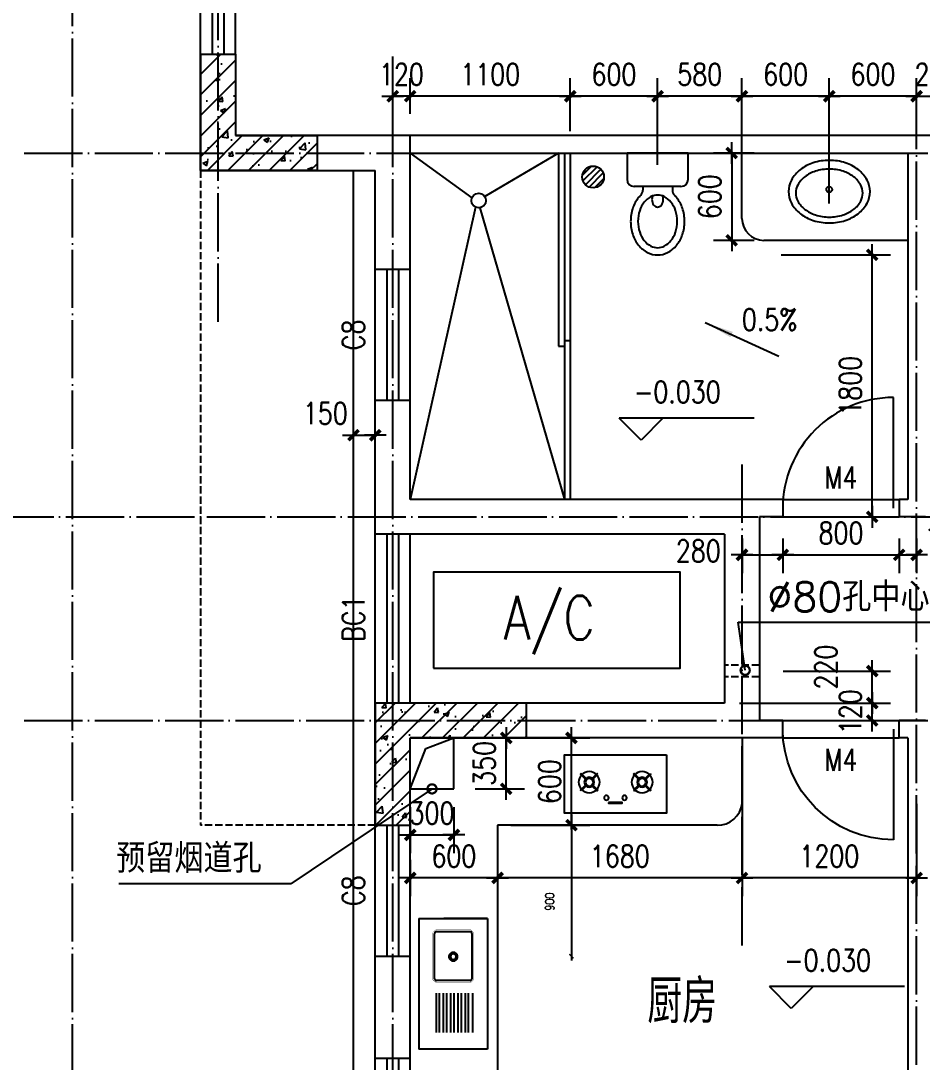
# Model space of a CAD drawing. Extents: x 12400 to 217743, y 90685 to 209848.
# Drawn here: x 52125 to 58318, y 112484 to 119642 of the extents above; entities that cross this region are included whole.
import ezdxf
from ezdxf.enums import TextEntityAlignment as Align

# ---------------------------------------------------------------- set-up
doc = ezdxf.new("R2010")
doc.units = 0
doc.header["$LTSCALE"] = 200
for name, pattern in [('DASH', [0.35, 0.25, -0.1]), ('DOTE', [2.42, 2, -0.2, 0.02, -0.2]), ('HIDDEN', [7.5, 5, -2.5])]:
    doc.linetypes.add(name, pattern=pattern)
doc.layers.get('0').update_dxf_attribs({"linetype": 'CONTINUOUS'})
doc.layers.get('DEFPOINTS').update_dxf_attribs({"linetype": 'CONTINUOUS'})
for name, color, linetype in [('8', 8, 'CONTINUOUS'), ('COLUMN', 4, 'CONTINUOUS'), ('DOTE', 1, 'DOTE'), ('GROUND', 2, 'CONTINUOUS'), ('HATCH', 8, 'CONTINUOUS'), ('LM', 143, 'CONTINUOUS'), ('LVTRY', 6, 'CONTINUOUS'), ('PUB_DIM', 3, 'CONTINUOUS'), ('PUB_TEXT', 7, 'CONTINUOUS'), ('TOTHER', 7, 'CONTINUOUS'), ('WALL', 4, 'CONTINUOUS'), ('WINDOW', 2, 'CONTINUOUS'), ('家具', 8, 'CONTINUOUS')]:
    doc.layers.add(name, color=color, linetype=linetype)
doc.styles.add('_SIMPLEX', font='SIMPLEX.shx', dxfattribs={"width": 0.8, "bigfont": 'hztxt.shx'})
doc.styles.add('_萙PMK', font='txt', dxfattribs={"width": 0.8, "bigfont": 'HZTXT.SHX'})
doc.styles.add('DIM_FONT', font='SIMPLEX', dxfattribs={"width": 0.8})
doc.styles.add('HZ', font='txt', dxfattribs={"bigfont": 'hztxt'})
doc.styles.add('SIMPLEX', font='SIMPLEX.SHX')
doc.dimstyles.new('DIMN50', dxfattribs={"dimscale": 0.5, "dimtxt": 300, "dimasz": 1, "dimexe": 250, "dimexo": 300, "dimgap": 150, "dimtad": 1, "dimdec": 0, "dimzin": 0, "dimdsep": 46, "dimtxsty": 'DIM_FONT', "dimblk": '_DIMX', "dimblk1": 'DOTSMALL', "dimblk2": 'DOTSMALL', "dimcen": 2.5, "dimclrt": 7, "dimadec": 0, "dimazin": 0, "dimtfac": 1, "dimtdec": 0, "dimtix": 1, "dimtmove": 2, "dimatfit": 3, "dimldrblk": '_DIMX', "dimfxl": 0, "dimtolj": 1, "dimtzin": 0, "dimarcsym": 0})
doc.dimstyles.new('MAO', dxfattribs={"dimscale": 0.5, "dimtxt": 400, "dimasz": 250, "dimexe": 250, "dimexo": 0, "dimgap": 150, "dimtad": 1, "dimdec": 0, "dimzin": 0, "dimdsep": 46, "dimtxsty": 'DIM_FONT', "dimblk": '_DIMX', "dimblk1": 'DOTSMALL', "dimblk2": 'DOTSMALL', "dimsah": 1, "dimcen": 2.5, "dimclrt": 7, "dimadec": 0, "dimazin": 0, "dimtfac": 1, "dimtdec": 0, "dimtix": 1, "dimtmove": 2, "dimatfit": 3, "dimldrblk": 'DOTSMALL', "dimfxl": 0, "dimtolj": 1, "dimtzin": 0, "dimarcsym": 0})
doc.dimstyles.new('NORMAL', dxfattribs={"dimscale": 0.2, "dimtxt": 300, "dimasz": 1, "dimexe": 250, "dimexo": 300, "dimgap": 150, "dimtad": 1, "dimdec": 0, "dimzin": 0, "dimdsep": 46, "dimtxsty": 'DIM_FONT', "dimblk": '_DIMX', "dimblk1": '_DIMX', "dimblk2": '_DIMX', "dimcen": 2.5, "dimse1": 1, "dimse2": 1, "dimclrt": 7, "dimadec": 0, "dimazin": 0, "dimtfac": 1, "dimtdec": 0, "dimtix": 1, "dimtmove": 2, "dimatfit": 3, "dimldrblk": '_DIMX', "dimfxl": 0, "dimtolj": 1, "dimtzin": 0, "dimarcsym": 0})
pattern_1 = [(45, (54055.56, 50955.12), (-70.71068, 70.71068), []), (50, (54055.56, 50955.12), (358.6301, -31.3761), [37.5, -412.5]), (355, (54055.56, 50955.12), (-69.3757, 376.096), [30, -330]), (100.4514, (54085.44, 50952.5), (289.2547, 344.7198), [31.87, -350.571]), (46.1842, (54055.56, 51055.1), (533.6205, -82.7595), [56.25, -618.75]), (96.6356, (54100.03, 51048.2), (467.3314, 487.059), [47.805, -525.8565]), (351.1842, (54055.56, 51055.1), (467.331, 487.0593), [45, -495]), (21, (54105.56, 51030.12), (298.4535, -201.3094), [37.5, -412.5]), (326, (54105.56, 51030.12), (121.6577, 362.575), [30, -330]), (71.4514, (54130.43, 51013.34), (420.1113, 161.2652), [31.87, -350.571]), (37.5, (54055.56, 50955.12), (6.07993, 166.44693), [0, -326, 0, -335, 0, -331.25]), (7.5, (54055.56, 50955.12), (131.53477, 197.20586), [0, -191, 0, -318.5, 0, -126.25]), (327.5, (53944.06, 50955.12), (266.91122, -11.27744), [0, -125, 0, -390, 0, -517.5]), (317.5, (53894.06, 50955.12), (291.5931, 50.0525), [0, -162.5, 0, -259, 0, -367.5])]

# ---------------------------------------------------------------- blocks, each defined once
blk = doc.blocks.new('M_E16')
for p, q in [((-358.7, -350.6), (-358.7, -119.3)), ((-346.9, -107.1), (-34.1, -107.1)), ((-22.3, -119.3), (-22.3, -350.6)), ((63.3, -103.3), (335.6, -103.3)), ((63.3, -131.7), (335.6, -131.7)), ((63.3, -153.3), (335.6, -153.3)), ((63.3, -181.7), (335.6, -181.7)), ((63.3, -203.3), (335.6, -203.3)), ((63.3, -231.7), (335.6, -231.7)), ((63.3, -253.3), (335.6, -253.3)), ((63.3, -281.7), (335.6, -281.7)), ((63.3, -303.3), (335.6, -303.3)), ((63.3, -331.7), (335.6, -331.7)), ((63.3, -353.3), (335.6, -353.3)), ((-34.1, -362.8), (-346.9, -362.8))]:
    blk.add_line(p, q)
for points, const_width in [([(-370.5, -356.7), (-370.5, -113.2)], 2), ([(-352.8, -95), (-370.5, -113.2)], 1.91), ([(-352.8, -95), (-28.2, -95)], 1.8), ([(-10.5, -113.2), (-28.2, -95)], 1.91), ([(-10.5, -113.2), (-10.5, -356.7)], 2), ([(-370.5, -356.7), (-352.8, -375)], 1.91), ([(-28.2, -375), (-10.5, -356.7)], 1.91), ([(-28.2, -375), (-352.8, -375)], 1.8)]:
    blk.add_lwpolyline(points, dxfattribs=dict(const_width=const_width))
for points in [[(-346.9, -107.1), (-350.9, -107.9), (-354.4, -110), (-357.1, -113.2), (-358.5, -117.2), (-358.7, -119.3)], [(-22.3, -119.3), (-23, -115.1), (-25, -111.5), (-28.2, -108.8), (-32, -107.3), (-34.1, -107.1)], [(-216.3, -235), (-214.5, -245.4), (-209.4, -254.5), (-201.5, -261.3), (-191.9, -264.9), (-181.7, -264.9), (-172, -261.3), (-164.2, -254.5), (-159.1, -245.4), (-157.3, -235), (-159.1, -224.6), (-164.2, -215.4), (-172, -208.6), (-181.7, -205), (-191.9, -205), (-201.5, -208.6), (-209.4, -215.4), (-214.5, -224.6), (-216.3, -235)], [(-206, -235), (-204.8, -241.7), (-201.5, -247.7), (-196.4, -252.1), (-190.1, -254.4), (-183.5, -254.4), (-177.2, -252.1), (-172.1, -247.7), (-168.8, -241.7), (-167.6, -235), (-168.8, -228.2), (-172.1, -222.2), (-177.2, -217.8), (-183.5, -215.5), (-190.1, -215.5), (-196.4, -217.8), (-201.5, -222.2), (-204.8, -228.2), (-206, -235)], [(-358.7, -350.6), (-358, -354.8), (-355.9, -358.4), (-352.8, -361.2), (-348.9, -362.6), (-346.9, -362.8)], [(-34.1, -362.8), (-30, -362.1), (-26.5, -359.9), (-23.9, -356.7), (-22.4, -352.7), (-22.3, -350.6)]]:
    blk.add_lwpolyline(points)
at = {"layer": 'TOTHER', "linetype": 'Continuous'}
for p, q in [((-450, 0), (450, 0)), ((-450, -470.6), (-450, 0)), ((450, 0), (450, -470.6)), ((-450, -470.6), (450, -470.6))]:
    blk.add_line(p, q, dxfattribs=at)
at = {"layer": 'TOTHER', "linetype": 'HIDDEN'}
blk.add_line((-450, 0), (-450, -300), dxfattribs=at)
at = {"width": 0.8, "flags": 9}
for tag in ['XSIZE', 'YSIZE']:
    blk.add_attdef(tag, (0, 0), '', height=0.5, dxfattribs=at)
blk = doc.blocks.new('MQZ')
for points in [[(-350, 0), (-350, -400), (350, -400), (350, 0)], [(-238.2, -128.1), (-242.9, -132.9), (-213.9, -161.9), (-209.1, -157.1)], [(-123.9, -132.3), (-128.6, -127.5), (-157.7, -156.5), (-152.9, -161.3)], [(121.1, -132.3), (125.9, -127.5), (154.9, -156.5), (150.2, -161.3)], [(235.4, -128.1), (240.2, -132.9), (211.2, -161.9), (206.4, -157.1)], [(-238.2, -246.6), (-242.9, -241.8), (-213.9, -212.8), (-209.1, -217.5)], [(-123.9, -242.4), (-128.6, -247.2), (-157.7, -218.1), (-152.9, -213.4)], [(121.1, -242.4), (125.9, -247.2), (154.9, -218.1), (150.2, -213.4)], [(235.4, -246.6), (240.2, -241.8), (211.2, -212.8), (206.4, -217.5)], [(47.8, -326.3), (47.8, -332.1), (-45, -332.1), (-45, -326.3)]]:
    blk.add_lwpolyline(points, close=True)
for centre, radius in [((-183.1, -187.3), 72.7), ((180.4, -187.3), 72.7), ((-183.1, -187.3), 33.7), ((-183.1, -187.3), 26.2), ((180.4, -187.3), 33.7), ((180.4, -187.3), 26.2), ((-62.3, -294.4), 15.9), ((62.3, -294.4), 15.9)]:
    blk.add_circle(centre, radius)
blk = doc.blocks.new('_WBLK')
for p, q in [((-0.5, 0.5), (0.5, 0.5)), ((0.5, 0.1667), (-0.5, 0.1667)), ((0.5, -0.1667), (-0.5, -0.1667)), ((-0.5, -0.5), (0.5, -0.5))]:
    blk.add_line(p, q)
at = {"style": 'SIMPLEX', "flags": 9}
blk.add_attdef('A', text='', height=1, dxfattribs=at).set_placement((0, 1.5), align=Align.MIDDLE)
blk = doc.blocks.new('_DBLK')
blk.add_line((-0.45, 0), (-0.45, -0.95))
blk.add_arc((-0.45, 0), 0.95, 270, 0)
at = {"style": 'SIMPLEX', "flags": 9}
blk.add_attdef('A', text='', height=1, dxfattribs=at).set_placement((0, 1.5), align=Align.MIDDLE)
blk = doc.blocks.new('_LV5')
for p, q in [((210.1, 0), (-210.1, 0)), ((-210.1, 0), (-210.1, -180)), ((210.1, -180), (210.1, 0)), ((160.1, -230), (-160.1, -230)), ((-101.4, -230), (-101.4, -254.3)), ((101.4, -230), (101.4, -254.1))]:
    blk.add_line(p, q)
blk.add_lwpolyline([(-135.1, -469.4, 0.080312), (-123, -544.2, 0.089014), (-91.8, -601.5, 0.104918), (-45.6, -639.3, 0.119812), (0.1, -650.4, 0.119812), (45.8, -639.3, 0.104918), (92, -601.5, 0.089014), (123.2, -544.2, 0.080312), (135.3, -469.4, 0.080312), (123.2, -394.6, 0.089014), (92, -337.3, 0.104918), (45.8, -299.5, 0.119812), (0.1, -288.4, 0.119812), (-45.6, -299.5, 0.104918), (-91.8, -337.3, 0.089014), (-123, -394.6, 0.080312)], format="xyb", close=True)
for points in [[(-38.7, -318.5, 0.073567), (-35.6, -339.5, 0.084454), (-27.4, -356, 0.10642), (-14.1, -367.8, 0.129709), (0, -371.5, 0.129709), (14.1, -367.8, 0.10642), (27.4, -356, 0.084454), (35.6, -339.5, 0.073567), (38.7, -318.5, 0.073567), (35.6, -297.5, 0.014016), (34.7, -294.6, 0.10642)], [(-34.7, -294.7, 0.013578), (-35.6, -297.5, 0.073567), (-38.7, -318.5, 0.073567)]]:
    blk.add_lwpolyline(points, format="xyb")
for centre, radius, start, end in [((-160.1, -180), 50, 180, 270), ((160.1, -180), 50, 270, 0), ((-151.4, -254.3), 50, 314.81437, 0), ((151.4, -254.1), 50, 180, 225.25549), ((52.2, -452.8), 234.6, 141.28635, 161.63333), ((20.4, -427.3), 193.8, 134.81437, 141.28635), ((-20.2, -427.3), 193.8, 38.71365, 45.25549), ((-52, -452.8), 234.6, 18.36667, 38.71365), ((102.3, -469.4), 287.4, 161.63333, 180), ((-102.1, -469.4), 287.4, 0, 18.36667), ((102.3, -469.4), 287.4, 180, 198.36667), ((-102.1, -469.4), 287.4, 341.63333, 0), ((52.2, -486), 234.6, 198.36667, 218.71365), ((-52, -486), 234.6, 321.28635, 341.63333), ((20.4, -511.6), 193.8, 218.71365, 242.67141), ((-20.2, -511.6), 193.8, 297.32859, 321.28635), ((0.1, -550.8), 149.6, 242.67141, 270), ((0.1, -550.8), 149.6, 270, 297.32859)]:
    blk.add_arc(centre, radius, start, end)
blk = doc.blocks.new('_LV3')
for points in [[(280, -265, 0.12431), (260, -185.8, 0.105707), (198, -113, 0.086941), (110.2, -67.1, 0.077137), (0, -50, 0.077137), (-110.2, -67.1, 0.086941), (-198, -113, 0.105707), (-260, -185.8, 0.12431), (-280, -265, 0.12431), (-260, -344.2, 0.105707), (-198, -417, 0.086941), (-110.2, -462.9, 0.077137), (0, -480, 0.077137), (110.2, -462.9, 0.086941), (198, -417, 0.105707), (260, -344.2, 0.12431)], [(230, -275, 0.12431), (216, -219.5, 0.105707), (167.5, -162.6, 0.086941), (95, -124.7, 0.077137), (0, -110, 0.077137), (-95, -124.7, 0.086941), (-167.5, -162.6, 0.105707), (-216, -219.5, 0.12431), (-230, -275, 0.12431), (-216, -330.5, 0.105707), (-167.5, -387.4, 0.086941), (-95, -425.3, 0.077137), (0, -440, 0.077137), (95, -425.3, 0.086941), (167.5, -387.4, 0.105707), (216, -330.5, 0.12431)]]:
    blk.add_lwpolyline(points, format="xyb", close=True)
blk.add_circle((0, -250), 20)
blk = doc.blocks.new('_LV13')
at = {"color": 0}
for p, q in [((-0.495, 0.071), (-0.071, 0.495)), ((-0.465, -0.183), (0.183, 0.465)), ((-0.354, -0.354), (0.354, 0.354)), ((-0.183, -0.465), (0.465, 0.183)), ((0.071, -0.495), (0.495, -0.071))]:
    blk.add_line(p, q, dxfattribs=at)
blk.add_circle((0, 0), 0.5)
blk = doc.blocks.new('_DIMX')
blk.add_line((-150, 0), (150, 0))
at = {"const_width": 50}
blk.add_lwpolyline([(-70, -70), (70, 70)], dxfattribs=at)
blk = doc.blocks.new('*D1677')
at = {"layer": 'DEFPOINTS', "color": 0}
for p in [(54560.3, 116793.8), (54410.3, 116688), (54560.3, 116688)]:
    blk.add_point(p, dxfattribs=at)
at = {"layer": 'PUB_DIM', "color": 0, "lineweight": -2}
for p, q in [((54410.3, 116838), (54410.3, 116918.8)), ((54560.3, 116838), (54560.3, 116918.8)), ((54409.8, 116793.8), (54409.3, 116793.8)), ((54410.3, 116793.8), (54560.3, 116793.8)), ((54560.8, 116793.8), (54561.3, 116793.8))]:
    blk.add_line(p, q, dxfattribs=at)
at = {"layer": 'PUB_DIM', "color": 0, "lineweight": -2, "xscale": 0.5, "yscale": 0.5, "zscale": 0.5}
blk.add_blockref('_DIMX', (54410.3, 116793.8), dxfattribs=at)
at = {"layer": 'PUB_DIM', "color": 0, "lineweight": -2, "xscale": 0.5, "yscale": 0.5, "zscale": 0.5, "rotation": 180}
blk.add_blockref('_DIMX', (54560.3, 116793.8), dxfattribs=at)
at = {"layer": 'PUB_DIM', "color": 7, "insert": (54217.2, 116943.8), "char_height": 150, "attachment_point": 5, "style": 'DIM_FONT'}
blk.add_mtext('\\A1;150', dxfattribs=at)
blk = doc.blocks.new('_DOTSMALL')
at = {"color": 0, "linetype": 'ByBlock', "const_width": 0.5}
blk.add_lwpolyline([(-0.0625, 0, 1), (0.0625, 0, 1)], format="xyb", close=True, dxfattribs=at)
blk = doc.blocks.new('*D1712')
at = {"layer": 'DEFPOINTS', "color": 0}
for p in [(57080.3, 116232.8), (57360.3, 116232.8), (57360.3, 115971.3)]:
    blk.add_point(p, dxfattribs=at)
at = {"layer": 'PUB_DIM', "color": 0, "lineweight": -2}
for p, q in [((57080.3, 116082.8), (57080.3, 115846.3)), ((57360.3, 116082.8), (57360.3, 115846.3)), ((57080.8, 115971.3), (57359.8, 115971.3))]:
    blk.add_line(p, q, dxfattribs=at)
at = {"layer": 'PUB_DIM', "color": 0, "lineweight": -2, "xscale": 0.5, "yscale": 0.5, "zscale": 0.5, "rotation": 180}
blk.add_blockref('_DIMX', (57080.3, 115971.3), dxfattribs=at)
at = {"layer": 'PUB_DIM', "color": 0, "lineweight": -2, "xscale": 0.5, "yscale": 0.5, "zscale": 0.5}
blk.add_blockref('_DIMX', (57360.3, 115971.3), dxfattribs=at)
at = {"layer": 'PUB_DIM', "color": 7, "insert": (56779.6, 115998.5), "char_height": 150, "attachment_point": 5, "style": 'DIM_FONT'}
blk.add_mtext('\\A1;280', dxfattribs=at)
blk = doc.blocks.new('*D1713')
at = {"layer": 'DEFPOINTS', "color": 0}
for p in [(57360.3, 116232.8), (58160.3, 116232.8), (58160.3, 115971.3)]:
    blk.add_point(p, dxfattribs=at)
at = {"layer": 'PUB_DIM', "color": 0, "lineweight": -2}
for p, q in [((57360.3, 116082.8), (57360.3, 115846.3)), ((58160.3, 116082.8), (58160.3, 115846.3)), ((57360.8, 115971.3), (58159.8, 115971.3))]:
    blk.add_line(p, q, dxfattribs=at)
at = {"layer": 'PUB_DIM', "color": 0, "lineweight": -2, "xscale": 0.5, "yscale": 0.5, "zscale": 0.5, "rotation": 180}
blk.add_blockref('_DIMX', (57360.3, 115971.3), dxfattribs=at)
at = {"layer": 'PUB_DIM', "color": 0, "lineweight": -2, "xscale": 0.5, "yscale": 0.5, "zscale": 0.5}
blk.add_blockref('_DIMX', (58160.3, 115971.3), dxfattribs=at)
at = {"layer": 'PUB_DIM', "color": 7, "insert": (57760.3, 116121.3), "char_height": 150, "attachment_point": 5, "style": 'DIM_FONT'}
blk.add_mtext('\\A1;800', dxfattribs=at)
blk = doc.blocks.new('*D1714')
at = {"layer": 'DEFPOINTS', "color": 0}
for p in [(58160.3, 116232.8), (58280.3, 116232.8), (58280.3, 115971.3)]:
    blk.add_point(p, dxfattribs=at)
at = {"layer": 'PUB_DIM', "color": 0, "lineweight": -2}
for p, q in [((58160.3, 116082.8), (58160.3, 115846.3)), ((58280.3, 116082.8), (58280.3, 115846.3)), ((58159.8, 115971.3), (58159.3, 115971.3)), ((58160.3, 115971.3), (58280.3, 115971.3)), ((58280.8, 115971.3), (58281.3, 115971.3))]:
    blk.add_line(p, q, dxfattribs=at)
at = {"layer": 'PUB_DIM', "color": 0, "lineweight": -2, "xscale": 0.5, "yscale": 0.5, "zscale": 0.5}
blk.add_blockref('_DIMX', (58160.3, 115971.3), dxfattribs=at)
at = {"layer": 'PUB_DIM', "color": 0, "lineweight": -2, "xscale": 0.5, "yscale": 0.5, "zscale": 0.5, "rotation": 180}
blk.add_blockref('_DIMX', (58280.3, 115971.3), dxfattribs=at)
at = {"layer": 'PUB_DIM', "color": 7, "insert": (58486.3, 116092.3), "char_height": 150, "attachment_point": 5, "style": 'DIM_FONT'}
blk.add_mtext('\\A1;120', dxfattribs=at)
blk = doc.blocks.new('*D1715')
at = {"layer": 'DEFPOINTS', "color": 0}
for p in [(57679.8, 119123.5), (57679.8, 118742.1), (58280.3, 118768)]:
    blk.add_point(p, dxfattribs=at)
at = {"layer": 'PUB_DIM', "color": 0, "lineweight": -2}
for p, q in [((57679.8, 118892.1), (57679.8, 119248.5)), ((58280.3, 118918), (58280.3, 119248.5)), ((58279.8, 119123.5), (57680.3, 119123.5))]:
    blk.add_line(p, q, dxfattribs=at)
at = {"layer": 'PUB_DIM', "color": 0, "lineweight": -2, "xscale": 0.5, "yscale": 0.5, "zscale": 0.5, "rotation": 180}
blk.add_blockref('_DIMX', (57679.8, 119123.5), dxfattribs=at)
at = {"layer": 'PUB_DIM', "color": 0, "lineweight": -2, "xscale": 0.5, "yscale": 0.5, "zscale": 0.5}
blk.add_blockref('_DIMX', (58280.3, 119123.5), dxfattribs=at)
at = {"layer": 'PUB_DIM', "color": 7, "insert": (57980, 119273.5), "char_height": 150, "attachment_point": 5, "style": 'DIM_FONT'}
blk.add_mtext('\\A1;600', dxfattribs=at)
blk = doc.blocks.new('*D1716')
at = {"layer": 'DEFPOINTS', "color": 0}
for p in [(57080, 119123.5), (57080, 118539.6), (57679.8, 118235.8)]:
    blk.add_point(p, dxfattribs=at)
at = {"layer": 'PUB_DIM', "color": 0, "lineweight": -2}
for p, q in [((57080, 118689.6), (57080, 119248.5)), ((57679.8, 118385.8), (57679.8, 119248.5)), ((57679.3, 119123.5), (57080.5, 119123.5))]:
    blk.add_line(p, q, dxfattribs=at)
at = {"layer": 'PUB_DIM', "color": 0, "lineweight": -2, "xscale": 0.5, "yscale": 0.5, "zscale": 0.5, "rotation": 180}
blk.add_blockref('_DIMX', (57080, 119123.5), dxfattribs=at)
at = {"layer": 'PUB_DIM', "color": 0, "lineweight": -2, "xscale": 0.5, "yscale": 0.5, "zscale": 0.5}
blk.add_blockref('_DIMX', (57679.8, 119123.5), dxfattribs=at)
at = {"layer": 'PUB_DIM', "color": 7, "insert": (57379.9, 119273.5), "char_height": 150, "attachment_point": 5, "style": 'DIM_FONT'}
blk.add_mtext('\\A1;600', dxfattribs=at)
blk = doc.blocks.new('*D1717')
at = {"layer": 'DEFPOINTS', "color": 0}
for p in [(56500.3, 119123.5), (57080, 118539.6), (56500.3, 118502.8)]:
    blk.add_point(p, dxfattribs=at)
at = {"layer": 'PUB_DIM', "color": 0, "lineweight": -2}
for p, q in [((56500.3, 118652.8), (56500.3, 119248.5)), ((57080, 118689.6), (57080, 119248.5)), ((57079.5, 119123.5), (56500.8, 119123.5))]:
    blk.add_line(p, q, dxfattribs=at)
at = {"layer": 'PUB_DIM', "color": 0, "lineweight": -2, "xscale": 0.5, "yscale": 0.5, "zscale": 0.5, "rotation": 180}
blk.add_blockref('_DIMX', (56500.3, 119123.5), dxfattribs=at)
at = {"layer": 'PUB_DIM', "color": 0, "lineweight": -2, "xscale": 0.5, "yscale": 0.5, "zscale": 0.5}
blk.add_blockref('_DIMX', (57080, 119123.5), dxfattribs=at)
at = {"layer": 'PUB_DIM', "color": 7, "insert": (56790.1, 119273.5), "char_height": 150, "attachment_point": 5, "style": 'DIM_FONT'}
blk.add_mtext('\\A1;580', dxfattribs=at)
blk = doc.blocks.new('*D1718')
at = {"layer": 'DEFPOINTS', "color": 0}
for p in [(55900.1, 119123.5), (55900.1, 118732.8), (56500.3, 118502.8)]:
    blk.add_point(p, dxfattribs=at)
at = {"layer": 'PUB_DIM', "color": 0, "lineweight": -2}
for p, q in [((55900.1, 118882.8), (55900.1, 119248.5)), ((56500.3, 118652.8), (56500.3, 119248.5)), ((56499.8, 119123.5), (55900.6, 119123.5))]:
    blk.add_line(p, q, dxfattribs=at)
at = {"layer": 'PUB_DIM', "color": 0, "lineweight": -2, "xscale": 0.5, "yscale": 0.5, "zscale": 0.5, "rotation": 180}
blk.add_blockref('_DIMX', (55900.1, 119123.5), dxfattribs=at)
at = {"layer": 'PUB_DIM', "color": 0, "lineweight": -2, "xscale": 0.5, "yscale": 0.5, "zscale": 0.5}
blk.add_blockref('_DIMX', (56500.3, 119123.5), dxfattribs=at)
at = {"layer": 'PUB_DIM', "color": 7, "insert": (56200.2, 119273.5), "char_height": 150, "attachment_point": 5, "style": 'DIM_FONT'}
blk.add_mtext('\\A1;600', dxfattribs=at)
blk = doc.blocks.new('*D1719')
at = {"layer": 'DEFPOINTS', "color": 0}
for p in [(54800.3, 119123.5), (54800.3, 118852.8), (55900.1, 118732.8)]:
    blk.add_point(p, dxfattribs=at)
at = {"layer": 'PUB_DIM', "color": 0, "lineweight": -2}
for p, q in [((54800.3, 119002.8), (54800.3, 119248.5)), ((55900.1, 118882.8), (55900.1, 119248.5)), ((55899.6, 119123.5), (54800.8, 119123.5))]:
    blk.add_line(p, q, dxfattribs=at)
at = {"layer": 'PUB_DIM', "color": 0, "lineweight": -2, "xscale": 0.5, "yscale": 0.5, "zscale": 0.5, "rotation": 180}
blk.add_blockref('_DIMX', (54800.3, 119123.5), dxfattribs=at)
at = {"layer": 'PUB_DIM', "color": 0, "lineweight": -2, "xscale": 0.5, "yscale": 0.5, "zscale": 0.5}
blk.add_blockref('_DIMX', (55900.1, 119123.5), dxfattribs=at)
at = {"layer": 'PUB_DIM', "color": 7, "insert": (55350.2, 119273.5), "char_height": 150, "attachment_point": 5, "style": 'DIM_FONT'}
blk.add_mtext('\\A1;1100', dxfattribs=at)
blk = doc.blocks.new('*D1720')
at = {"layer": 'DEFPOINTS', "color": 0}
for p in [(54680.3, 119123.5), (54680.3, 118852.8), (54800.3, 118852.8)]:
    blk.add_point(p, dxfattribs=at)
at = {"layer": 'PUB_DIM', "color": 0, "lineweight": -2}
for p, q in [((54680.3, 119002.8), (54680.3, 119248.5)), ((54800.3, 119002.8), (54800.3, 119248.5)), ((54679.8, 119123.5), (54679.3, 119123.5)), ((54800.3, 119123.5), (54680.3, 119123.5)), ((54800.8, 119123.5), (54801.3, 119123.5))]:
    blk.add_line(p, q, dxfattribs=at)
at = {"layer": 'PUB_DIM', "color": 0, "lineweight": -2, "xscale": 0.5, "yscale": 0.5, "zscale": 0.5}
blk.add_blockref('_DIMX', (54680.3, 119123.5), dxfattribs=at)
at = {"layer": 'PUB_DIM', "color": 0, "lineweight": -2, "xscale": 0.5, "yscale": 0.5, "zscale": 0.5, "rotation": 180}
blk.add_blockref('_DIMX', (54800.3, 119123.5), dxfattribs=at)
at = {"layer": 'PUB_DIM', "color": 7, "insert": (54740.3, 119273.5), "char_height": 150, "attachment_point": 5, "style": 'DIM_FONT'}
blk.add_mtext('\\A1;120', dxfattribs=at)
blk = doc.blocks.new('*D1721')
at = {"layer": 'DEFPOINTS', "color": 0}
for p in [(57313.8, 118732.8), (57009.4, 118132.8), (57313.8, 118132.8)]:
    blk.add_point(p, dxfattribs=at)
at = {"layer": 'PUB_DIM', "color": 0, "lineweight": -2}
for p, q in [((57163.8, 118732.8), (56884.4, 118732.8)), ((57009.4, 118732.3), (57009.4, 118133.3)), ((57163.8, 118132.8), (56884.4, 118132.8))]:
    blk.add_line(p, q, dxfattribs=at)
at = {"layer": 'PUB_DIM', "color": 0, "lineweight": -2, "xscale": 0.5, "yscale": 0.5, "zscale": 0.5}
for p, rotation in [((57009.4, 118732.8), 90), ((57009.4, 118132.8), 270)]:
    blk.add_blockref('_DIMX', p, dxfattribs=dict(at, rotation=rotation))
at = {"layer": 'PUB_DIM', "color": 7, "insert": (56859.4, 118432.8), "char_height": 150, "attachment_point": 5, "rotation": 90, "style": 'DIM_FONT'}
blk.add_mtext('\\A1;600', dxfattribs=at)
blk = doc.blocks.new('*D1725')
at = {"layer": 'DEFPOINTS', "color": 0}
for p in [(57080.3, 114409.2), (58280.3, 114409.2), (57080.3, 113750.6)]:
    blk.add_point(p, dxfattribs=at)
at = {"layer": 'PUB_DIM', "color": 0, "lineweight": -2}
for p, q in [((57080.3, 114259.2), (57080.3, 113625.6)), ((58280.3, 114259.2), (58280.3, 113625.6)), ((58279.8, 113750.6), (57080.8, 113750.6))]:
    blk.add_line(p, q, dxfattribs=at)
at = {"layer": 'PUB_DIM', "color": 0, "lineweight": -2, "xscale": 0.5, "yscale": 0.5, "zscale": 0.5, "rotation": 180}
blk.add_blockref('_DIMX', (57080.3, 113750.6), dxfattribs=at)
at = {"layer": 'PUB_DIM', "color": 0, "lineweight": -2, "xscale": 0.5, "yscale": 0.5, "zscale": 0.5}
blk.add_blockref('_DIMX', (58280.3, 113750.6), dxfattribs=at)
at = {"layer": 'PUB_DIM', "color": 7, "insert": (57680.3, 113900.6), "char_height": 150, "attachment_point": 5, "style": 'DIM_FONT'}
blk.add_mtext('\\A1;1200', dxfattribs=at)
blk = doc.blocks.new('*D1726')
at = {"layer": 'DEFPOINTS', "color": 0}
for p in [(57080.3, 114409.2), (55400.3, 114025), (55400.3, 113750.6)]:
    blk.add_point(p, dxfattribs=at)
at = {"layer": 'PUB_DIM', "color": 0, "lineweight": -2}
for p, q in [((57080.3, 114259.2), (57080.3, 113625.6)), ((55400.3, 113875), (55400.3, 113625.6)), ((57079.8, 113750.6), (55400.8, 113750.6))]:
    blk.add_line(p, q, dxfattribs=at)
at = {"layer": 'PUB_DIM', "color": 0, "lineweight": -2, "xscale": 0.5, "yscale": 0.5, "zscale": 0.5, "rotation": 180}
blk.add_blockref('_DIMX', (55400.3, 113750.6), dxfattribs=at)
at = {"layer": 'PUB_DIM', "color": 0, "lineweight": -2, "xscale": 0.5, "yscale": 0.5, "zscale": 0.5}
blk.add_blockref('_DIMX', (57080.3, 113750.6), dxfattribs=at)
at = {"layer": 'PUB_DIM', "color": 7, "insert": (56240.3, 113900.6), "char_height": 150, "attachment_point": 5, "style": 'DIM_FONT'}
blk.add_mtext('\\A1;1680', dxfattribs=at)
blk = doc.blocks.new('*D1727')
at = {"layer": 'DEFPOINTS', "color": 0}
for p in [(54800.3, 114025), (55400.3, 114025), (54800.3, 113750.6)]:
    blk.add_point(p, dxfattribs=at)
at = {"layer": 'PUB_DIM', "color": 0, "lineweight": -2}
for p, q in [((54800.3, 113875), (54800.3, 113625.6)), ((55400.3, 113875), (55400.3, 113625.6)), ((55399.8, 113750.6), (54800.8, 113750.6))]:
    blk.add_line(p, q, dxfattribs=at)
at = {"layer": 'PUB_DIM', "color": 0, "lineweight": -2, "xscale": 0.5, "yscale": 0.5, "zscale": 0.5, "rotation": 180}
blk.add_blockref('_DIMX', (54800.3, 113750.6), dxfattribs=at)
at = {"layer": 'PUB_DIM', "color": 0, "lineweight": -2, "xscale": 0.5, "yscale": 0.5, "zscale": 0.5}
blk.add_blockref('_DIMX', (55400.3, 113750.6), dxfattribs=at)
at = {"layer": 'PUB_DIM', "color": 7, "insert": (55100.3, 113900.6), "char_height": 150, "attachment_point": 5, "style": 'DIM_FONT'}
blk.add_mtext('\\A1;600', dxfattribs=at)
blk = doc.blocks.new('*D1729')
at = {"layer": 'DEFPOINTS', "color": 0}
for p in [(55341.1, 114712.8), (55908.7, 114712.8), (55341.1, 114112.8)]:
    blk.add_point(p, dxfattribs=at)
at = {"layer": 'PUB_DIM', "color": 0, "lineweight": -2}
for p, q in [((55491.1, 114712.8), (56033.7, 114712.8)), ((55908.7, 114113.3), (55908.7, 114712.3)), ((55491.1, 114112.8), (56033.7, 114112.8))]:
    blk.add_line(p, q, dxfattribs=at)
at = {"layer": 'PUB_DIM', "color": 0, "lineweight": -2, "xscale": 0.5, "yscale": 0.5, "zscale": 0.5}
for p, rotation in [((55908.7, 114712.8), 90), ((55908.7, 114112.8), 270)]:
    blk.add_blockref('_DIMX', p, dxfattribs=dict(at, rotation=rotation))
at = {"layer": 'PUB_DIM', "color": 7, "insert": (55758.7, 114412.8), "char_height": 150, "attachment_point": 5, "rotation": 90, "style": 'DIM_FONT'}
blk.add_mtext('\\A1;600', dxfattribs=at)
blk = doc.blocks.new('*D1731')
at = {"layer": 'DEFPOINTS', "color": 0}
for p in [(55341.1, 114112.8), (55699.1, 113212.8), (55908.7, 113212.8)]:
    blk.add_point(p, dxfattribs=at)
at = {"layer": 'PUB_DIM', "color": 0, "lineweight": -2}
blk.add_line((55908.7, 114112.6), (55908.7, 113213), dxfattribs=at)
at = {"layer": 'PUB_DIM', "color": 0, "lineweight": -2, "xscale": 0.2, "yscale": 0.2, "zscale": 0.2}
for p, rotation in [((55908.7, 114112.8), 90), ((55908.7, 113212.8), 270)]:
    blk.add_blockref('_DIMX', p, dxfattribs=dict(at, rotation=rotation))
at = {"layer": 'PUB_DIM', "color": 7, "insert": (55758.7, 113587.7), "char_height": 60, "attachment_point": 5, "rotation": 90, "style": 'DIM_FONT'}
blk.add_mtext('\\A1;900', dxfattribs=at)
blk = doc.blocks.new('_ARROW')
blk.add_solid([(0, 0), (-1, 0.1), (-1, -0.1)])
blk = doc.blocks.new('*D1854')
at = {"layer": 'DEFPOINTS', "color": 0}
for p in [(54800.3, 114387.9), (55100.3, 114387.9), (55100.3, 114045.9)]:
    blk.add_point(p, dxfattribs=at)
at = {"layer": 'PUB_DIM', "color": 0, "lineweight": -2}
for p, q in [((54800.3, 114237.9), (54800.3, 113920.9)), ((55100.3, 114237.9), (55100.3, 113920.9)), ((54799.8, 114045.9), (54799.3, 114045.9)), ((54800.3, 114045.9), (55100.3, 114045.9)), ((55100.8, 114045.9), (55101.3, 114045.9))]:
    blk.add_line(p, q, dxfattribs=at)
at = {"layer": 'PUB_DIM', "color": 0, "lineweight": -2, "xscale": 0.5, "yscale": 0.5, "zscale": 0.5}
blk.add_blockref('_DIMX', (54800.3, 114045.9), dxfattribs=at)
at = {"layer": 'PUB_DIM', "color": 0, "lineweight": -2, "xscale": 0.5, "yscale": 0.5, "zscale": 0.5, "rotation": 180}
blk.add_blockref('_DIMX', (55100.3, 114045.9), dxfattribs=at)
at = {"layer": 'PUB_DIM', "color": 7, "insert": (54950.3, 114195.9), "char_height": 150, "attachment_point": 5, "style": 'DIM_FONT'}
blk.add_mtext('\\A1;300', dxfattribs=at)
blk = doc.blocks.new('*D1855')
at = {"layer": 'DEFPOINTS', "color": 0}
for p in [(55096.2, 114712.8), (55460.1, 114712.8), (55096.2, 114362.8)]:
    blk.add_point(p, dxfattribs=at)
at = {"layer": 'PUB_DIM', "color": 0, "lineweight": -2}
for p, q in [((55246.2, 114712.8), (55585.1, 114712.8)), ((55460.1, 114713.3), (55460.1, 114713.8)), ((55460.1, 114362.8), (55460.1, 114712.8)), ((55246.2, 114362.8), (55585.1, 114362.8)), ((55460.1, 114362.3), (55460.1, 114361.8))]:
    blk.add_line(p, q, dxfattribs=at)
at = {"layer": 'PUB_DIM', "color": 0, "lineweight": -2, "xscale": 0.5, "yscale": 0.5, "zscale": 0.5}
for p, rotation in [((55460.1, 114712.8), 270), ((55460.1, 114362.8), 90)]:
    blk.add_blockref('_DIMX', p, dxfattribs=dict(at, rotation=rotation))
at = {"layer": 'PUB_DIM', "color": 7, "insert": (55310.1, 114537.8), "char_height": 150, "attachment_point": 5, "rotation": 90, "style": 'DIM_FONT'}
blk.add_mtext('\\A1;350', dxfattribs=at)
blk = doc.blocks.new('*D1905')
at = {"layer": 'DEFPOINTS', "color": 0}
for p in [(57200.3, 118032.8), (57974.7, 118032.8), (57200.3, 116232.8)]:
    blk.add_point(p, dxfattribs=at)
at = {"layer": 'PUB_DIM', "color": 0, "lineweight": -2}
for p, q in [((57350.3, 118032.8), (58099.7, 118032.8)), ((57974.7, 116233.3), (57974.7, 118032.3)), ((57350.3, 116232.8), (58099.7, 116232.8))]:
    blk.add_line(p, q, dxfattribs=at)
at = {"layer": 'PUB_DIM', "color": 0, "lineweight": -2, "xscale": 0.5, "yscale": 0.5, "zscale": 0.5}
for p, rotation in [((57974.7, 118032.8), 90), ((57974.7, 116232.8), 270)]:
    blk.add_blockref('_DIMX', p, dxfattribs=dict(at, rotation=rotation))
at = {"layer": 'PUB_DIM', "color": 7, "insert": (57824.7, 117132.8), "char_height": 150, "attachment_point": 5, "rotation": 90, "style": 'DIM_FONT'}
blk.add_mtext('\\A1;1800', dxfattribs=at)
blk = doc.blocks.new('*D1906')
at = {"layer": 'DEFPOINTS', "color": 0}
for p in [(56913.7, 114952.8), (57974.7, 114952.8), (57200.3, 114832.8)]:
    blk.add_point(p, dxfattribs=at)
at = {"layer": 'PUB_DIM', "color": 0, "lineweight": -2}
for p, q in [((57063.7, 114952.8), (58099.7, 114952.8)), ((57974.7, 114953.3), (57974.7, 114953.8)), ((57974.7, 114832.8), (57974.7, 114952.8)), ((57350.3, 114832.8), (58099.7, 114832.8)), ((57974.7, 114832.3), (57974.7, 114831.8))]:
    blk.add_line(p, q, dxfattribs=at)
at = {"layer": 'PUB_DIM', "color": 0, "lineweight": -2, "xscale": 0.5, "yscale": 0.5, "zscale": 0.5}
for p, rotation in [((57974.7, 114952.8), 270), ((57974.7, 114832.8), 90)]:
    blk.add_blockref('_DIMX', p, dxfattribs=dict(at, rotation=rotation))
at = {"layer": 'PUB_DIM', "color": 7, "insert": (57824.7, 114892.8), "char_height": 150, "attachment_point": 5, "rotation": 90, "style": 'DIM_FONT'}
blk.add_mtext('\\A1;120', dxfattribs=at)
blk = doc.blocks.new('*D1907')
at = {"layer": 'DEFPOINTS', "color": 0}
for p in [(57213.6, 115172.8), (57974.7, 115172.8), (56913.7, 114952.8)]:
    blk.add_point(p, dxfattribs=at)
at = {"layer": 'PUB_DIM', "color": 0, "lineweight": -2}
for p, q in [((57363.6, 115172.8), (58099.7, 115172.8)), ((57974.7, 114953.3), (57974.7, 115172.3)), ((57063.7, 114952.8), (58099.7, 114952.8))]:
    blk.add_line(p, q, dxfattribs=at)
at = {"layer": 'PUB_DIM', "color": 0, "lineweight": -2, "xscale": 0.5, "yscale": 0.5, "zscale": 0.5}
for p, rotation in [((57974.7, 115172.8), 90), ((57974.7, 114952.8), 270)]:
    blk.add_blockref('_DIMX', p, dxfattribs=dict(at, rotation=rotation))
at = {"layer": 'PUB_DIM', "color": 7, "insert": (57656.6, 115200), "char_height": 150, "attachment_point": 5, "rotation": 90, "style": 'DIM_FONT'}
blk.add_mtext('\\A1;220', dxfattribs=at)
blk = doc.blocks.new('*D2170')
at = {"layer": 'DEFPOINTS', "color": 0}
for p in [(58560.2, 119123.5), (58280.2, 118852.8), (58560.2, 118852.8)]:
    blk.add_point(p, dxfattribs=at)
at = {"layer": 'PUB_DIM', "color": 0, "lineweight": -2}
for p, q in [((58280.2, 119002.8), (58280.2, 119248.5)), ((58560.2, 119002.8), (58560.2, 119248.5)), ((58279.7, 119123.5), (58279.2, 119123.5)), ((58280.2, 119123.5), (58560.2, 119123.5)), ((58560.7, 119123.5), (58561.2, 119123.5))]:
    blk.add_line(p, q, dxfattribs=at)
at = {"layer": 'PUB_DIM', "color": 0, "lineweight": -2, "xscale": 0.5, "yscale": 0.5, "zscale": 0.5}
blk.add_blockref('_DIMX', (58280.2, 119123.5), dxfattribs=at)
at = {"layer": 'PUB_DIM', "color": 0, "lineweight": -2, "xscale": 0.5, "yscale": 0.5, "zscale": 0.5, "rotation": 180}
blk.add_blockref('_DIMX', (58560.2, 119123.5), dxfattribs=at)
at = {"layer": 'PUB_DIM', "color": 7, "insert": (58420.2, 119273.5), "char_height": 150, "attachment_point": 5, "style": 'DIM_FONT'}
blk.add_mtext('\\A1;280', dxfattribs=at)

msp = doc.modelspace()

# ---------------------------------------------------------------- hatches: boundary and pattern name
at = {"layer": 'HATCH'}
h = msp.add_hatch(dxfattribs=at)
h.set_pattern_fill('AN31C', color=256, scale=500, style=0)
h.set_pattern_definition(pattern_1)
h.paths.add_polyline_path([(53600.262, 118852.808), (53600.262, 119412.808), (53360.262, 119412.808), (53360.262, 118612.808), (54160.262, 118612.808), (54160.262, 118852.808)])
h = msp.add_hatch(dxfattribs=at)
h.set_pattern_fill('AN31C', color=256, scale=500, style=0)
h.set_pattern_definition(pattern_1)
h.paths.add_polyline_path([(54560.262, 114112.808), (54800.262, 114112.808), (54800.262, 114712.808), (55600.262, 114712.808), (55600.262, 114952.808), (54560.262, 114952.808)])

# ---------------------------------------------------------------- linework, layer by layer
at = {"linetype": 'DASH'}
for p in [(53360.262, 118612.808), (54560.262, 114112.808)]:
    msp.add_line(p, (53360.262, 114112.808), dxfattribs=at)
for p, q in [((54907.85, 114639.745), (55100.262, 114712.808)), ((55100.262, 114362.808), (55100.262, 114712.808)), ((54800.262, 114362.808), (54907.85, 114639.745)), ((54800.262, 114362.808), (55100.262, 114362.808))]:
    msp.add_line(p, q)
at = {"layer": '8'}
msp.add_lwpolyline([(65450.262, 112012.808), (65450.262, 105862.808), (59750.262, 105862.808), (59750.262, 105640.971), (58592.1, 104482.808), (56368.425, 104482.808), (55210.262, 105640.971), (55210.262, 106462.808), (54110.262, 106462.808), (54110.262, 107062.808), (53488.425, 107062.808), (52330.262, 108220.971), (52330.262, 110044.646), (53488.425, 111202.808), (54410.262, 111202.808), (54410.262, 118612.808)], dxfattribs=at)
at = {"layer": 'COLUMN'}
for p, q in [((53360.262, 119412.808), (53600.262, 119412.808)), ((53360.262, 118612.808), (53360.262, 119412.808)), ((53600.262, 119412.808), (53600.262, 118852.808)), ((53600.262, 118852.808), (54160.262, 118852.808)), ((54160.262, 118852.808), (54160.262, 118612.808)), ((54160.262, 118612.808), (53360.262, 118612.808)), ((55600.065, 114952.808), (54560.262, 114952.808)), ((54560.262, 114952.808), (54560.262, 114112.808)), ((55600.065, 114712.808), (55600.065, 114952.808)), ((54800.262, 114112.808), (54800.262, 114712.808)), ((54800.262, 114712.808), (55600.065, 114712.808)), ((54560.262, 114112.808), (54800.262, 114112.808))]:
    msp.add_line(p, q, dxfattribs=at)
at = {"layer": 'DOTE'}
for p, q in [((52480.262, 103632.808), (52480.262, 126332.808)), ((53480.262, 117573.061), (53480.262, 126332.808)), ((54680.262, 103632.808), (54680.262, 119396.261)), ((58280.262, 110046.69), (58280.262, 119032.033)), ((52148.907, 118732.808), (60277.535, 118732.808)), ((57080.262, 113287.348), (57080.262, 116625.356)), ((51951.146, 116232.808), (67380.262, 116232.808)), ((52148.907, 114832.808), (60644.047, 114832.808))]:
    msp.add_line(p, q, dxfattribs=at)
at = {"layer": 'GROUND'}
for p, q in [((57360.262, 116352.808), (58160.262, 116352.808)), ((57360.262, 114712.808), (58160.262, 114712.808))]:
    msp.add_line(p, q, dxfattribs=at)
at = {"layer": 'LM'}
msp.add_lwpolyline([(54961.216, 115192.265), (56655.25, 115192.265), (56655.25, 115853.49), (54961.216, 115853.49)], close=True, dxfattribs=at)
at = {"layer": 'LVTRY'}
for p, q in [((54800.262, 118732.808), (55224.855, 118425.623)), ((55820.115, 118732.808), (55312.998, 118433.262)), ((55820.115, 118732.808), (55820.115, 117405.365)), ((55860.115, 118732.808), (55860.115, 116352.808)), ((55900.115, 118732.808), (55900.115, 116352.808)), ((57079.96, 118282.808), (57079.96, 118732.808)), ((55248.838, 118361.374), (54800.262, 116352.808)), ((55279.823, 118357.02), (55860.115, 116352.808)), ((58220.262, 118132.808), (57229.96, 118132.808)), ((55820.115, 117405.365), (55860.115, 117405.365)), ((55860.115, 117443.828), (55900.115, 117443.828)), ((57080.262, 114712.808), (57080.262, 114262.808)), ((55400.262, 114112.808), (55400.262, 111652.808)), ((56910.262, 114112.808), (55400.262, 114112.808))]:
    msp.add_line(p, q, dxfattribs=at)
at = {"layer": 'LVTRY', "linetype": 'DASH'}
for p, q in [((57196.733, 115212.808), (56960.262, 115212.808)), ((57196.733, 115132.808), (56960.262, 115132.808))]:
    msp.add_line(p, q, dxfattribs=at)
at = {"layer": 'LVTRY'}
msp.add_circle((55270.939, 118406.225), 50, dxfattribs=at)
for centre, radius, start, end in [((57229.96, 118282.808), 150, 180, 270), ((56913.039, 114280.995), 168.209, 269.054094, 353.7932372)]:
    msp.add_arc(centre, radius, start, end, dxfattribs=at)
at = {"layer": 'PUB_DIM'}
for p, q in [((56386.369, 116760.151), (56236.369, 116910.151)), ((57164.94, 116910.151), (56236.369, 116910.151)), ((56536.369, 116910.151), (56386.369, 116760.151)), ((57418.991, 112854.335), (57268.991, 113004.335)), ((58197.562, 113004.335), (57268.991, 113004.335)), ((57568.991, 113004.335), (57418.991, 112854.335))]:
    msp.add_line(p, q, dxfattribs=at)
msp.add_lwpolyline([(56826.498, 117568.099), (57334.027, 117337.531)], dxfattribs=at)
at = {"layer": 'WALL'}
for p, q in [((53360.262, 119412.808), (53360.262, 118612.808)), ((53360.262, 119412.808), (53600.262, 119412.808)), ((53600.262, 119412.808), (53600.262, 118852.808)), ((58560.262, 118852.808), (53600.262, 118852.808)), ((54800.262, 117932.808), (54800.262, 118852.808)), ((54800.262, 118732.808), (58220.262, 118732.808)), ((58220.262, 118732.808), (58220.262, 116352.808)), ((53360.262, 118612.808), (54560.262, 118612.808)), ((54560.262, 117932.808), (54560.262, 118612.808)), ((54800.262, 117932.808), (54560.262, 117932.808)), ((54560.262, 116112.808), (54560.262, 117032.808)), ((54800.262, 117032.808), (54560.262, 117032.808)), ((54800.262, 116352.808), (54800.262, 117032.808)), ((57360.262, 116352.808), (54800.262, 116352.808)), ((57360.262, 116352.808), (57360.262, 116232.808)), ((58220.262, 116352.808), (58160.262, 116352.808)), ((58160.262, 116352.808), (58160.262, 116232.808)), ((57200.262, 116232.808), (57200.262, 114832.808)), ((57360.262, 116232.808), (57200.262, 116232.808)), ((58340.262, 116232.808), (58160.262, 116232.808)), ((56960.262, 116112.808), (54560.262, 116112.808)), ((56960.262, 116112.808), (56960.262, 114952.808)), ((54560.262, 114112.808), (54560.262, 114952.808)), ((56960.262, 114952.808), (54560.262, 114952.808)), ((57360.262, 114832.808), (57200.262, 114832.808)), ((57360.262, 114712.808), (57360.262, 114832.808)), ((58340.262, 114832.808), (58160.262, 114832.808)), ((58160.262, 114712.808), (58160.262, 114832.808)), ((54800.262, 114112.808), (54800.262, 114712.808)), ((57360.262, 114712.808), (54800.262, 114712.808)), ((58220.262, 114712.808), (58160.262, 114712.808)), ((58220.262, 114712.808), (58220.262, 111052.808)), ((54560.262, 114112.808), (54800.262, 114112.808)), ((54560.262, 113212.808), (54800.262, 113212.808)), ((54560.262, 112512.808), (54560.262, 113212.808)), ((54800.262, 112512.808), (54800.262, 113212.808)), ((54560.262, 112512.808), (54800.262, 112512.808))]:
    msp.add_line(p, q, dxfattribs=at)

# ---------------------------------------------------------------- block references
at = {"layer": 'LVTRY'}
for name, p in [('_LV5', (56500.292, 118732.808)), ('_LV3', (57679.821, 118732.808))]:
    msp.add_blockref(name, p, dxfattribs=at)
at = {"layer": 'LVTRY', "xscale": 150, "yscale": 150, "zscale": 150}
msp.add_blockref('_LV13', (56056.994, 118568.743), dxfattribs=at)
at = {"layer": 'PUB_DIM', "xscale": 200, "yscale": 200, "zscale": 200, "rotation": 155.568012189}
msp.add_blockref('_ARROW', (56826.498, 117568.099), dxfattribs=at)
at = {"layer": 'WINDOW'}
ref = msp.add_blockref('_WBLK', (53480.262, 119862.808), dxfattribs=dict(at, xscale=900, yscale=239.9999999999927, zscale=900, rotation=89.99999999999999))
ref.add_attrib('A', 'C8', dxfattribs={"layer": '0', "height": 150, "rotation": 90, "style": '_SIMPLEX', "width": 0.8, "flags": 8}).set_placement((53210.262, 119862.808), align=Align.MIDDLE)
ref = msp.add_blockref('_WBLK', (54680.262, 117482.808), dxfattribs=dict(at, xscale=900, yscale=239.9999999999999, zscale=900, rotation=89.99999999999999))
ref.add_attrib('A', 'C8', dxfattribs={"layer": '0', "height": 150, "rotation": 90, "style": '_SIMPLEX', "width": 0.8, "flags": 8}).set_placement((54410.262, 117482.808), align=Align.MIDDLE)
ref = msp.add_blockref('_DBLK', (57760.262, 116292.808), dxfattribs=dict(at, xscale=-800, yscale=-800, zscale=800))
ref.add_attrib('A', 'M4', dxfattribs={"layer": '0', "height": 150, "style": '_SIMPLEX', "width": 0.8, "flags": 8}).set_placement((57760.262, 116502.808), align=Align.MIDDLE)
ref = msp.add_blockref('_WBLK', (54680.262, 115532.808), dxfattribs=dict(at, xscale=1160, yscale=239.9999999999999, zscale=1160, rotation=89.99999999999999))
ref.add_attrib('A', 'BC1', dxfattribs={"layer": '0', "height": 150, "rotation": 90, "style": '_SIMPLEX', "width": 0.8, "flags": 8}).set_placement((54410.262, 115532.808), align=Align.MIDDLE)
ref = msp.add_blockref('_DBLK', (57760.262, 114772.808), dxfattribs=dict(at, xscale=800, yscale=-800, zscale=800, rotation=180))
ref.add_attrib('A', 'M4', dxfattribs={"layer": '0', "height": 150, "style": '_SIMPLEX', "width": 0.8, "flags": 8}).set_placement((57760.262, 114562.808), align=Align.MIDDLE)
ref = msp.add_blockref('_WBLK', (54680.262, 113662.808), dxfattribs=dict(at, xscale=900, yscale=240.0000000000291, zscale=900, rotation=89.99999999999999))
ref.add_attrib('A', 'C8', dxfattribs={"layer": '0', "height": 150, "rotation": 90, "style": '_SIMPLEX', "width": 0.8, "flags": 8}).set_placement((54410.262, 113662.808), align=Align.MIDDLE)
ref = msp.add_blockref('_WBLK', (54680.262, 112062.808), dxfattribs=dict(at, xscale=900, yscale=240.0000000000145, zscale=900, rotation=89.99999999999999))
ref.add_attrib('A', 'C8', dxfattribs={"layer": '0', "height": 150, "rotation": 90, "style": '_SIMPLEX', "width": 0.8, "flags": 8}).set_placement((54410.262, 112062.808), align=Align.MIDDLE)
at = {"layer": '家具', "xscale": -1}
msp.add_blockref('MQZ', (56210.786, 114596.135), dxfattribs=at)
at = {"layer": '家具', "rotation": 270}
msp.add_blockref('M_E16', (55331.168, 113022.91), dxfattribs=at)

# ---------------------------------------------------------------- texts
at = {"layer": 'PUB_DIM', "style": 'DIM_FONT', "width": 0.8}
for s, p in [('0.5%', (57459.944, 117513.185)), ('-0.030', (56933.94, 117015.151)), ('-0.030', (57966.562, 113109.335))]:
    msp.add_text(s, height=150, dxfattribs=at).set_placement(p, align=Align.RIGHT)
at = {"layer": 'PUB_TEXT', "style": '_萙PMK', "width": 0.8}
for s, p in [('A/C', (55442.119, 115388.703)), ('厨房', (56429.523, 112752.201))]:
    msp.add_text(s, height=300, dxfattribs=at).set_placement(p)
at = {"layer": 'PUB_TEXT', "color": 7, "char_height": 200, "style": 'HZ'}
for s, insert, attachment_point in [('%%c80孔中心距地350', (57254.757, 115682.913), 4), ('预留烟道孔', (53780.047, 113885.528), 6)]:
    msp.add_mtext(s, dxfattribs=dict(at, insert=insert, attachment_point=attachment_point))

# ---------------------------------------------------------------- dimensions: what is measured, and where the dimension line sits
at = {"layer": 'PUB_DIM'}
for base, p1, p2, picture, middle in [((54680.262, 119123.46), (54800.262, 118852.808), (54680.262, 118852.808), '*D1720', (54740.262, 119273.46)), ((54800.262, 119123.46), (55900.115, 118732.808), (54800.262, 118852.808), '*D1719', (55350.188, 119273.46)), ((55900.115, 119123.46), (56500.292, 118502.808), (55900.115, 118732.808), '*D1718', (56200.203, 119273.46)), ((56500.292, 119123.46), (57079.96, 118539.566), (56500.292, 118502.808), '*D1717', (56790.126, 119273.46)), ((55400.262, 113750.586), (57080.262, 114409.229), (55400.262, 114025.02), '*D1726', (56240.262, 113900.586)), ((57080.262, 113750.586), (58280.262, 114409.229), (57080.262, 114409.229), '*D1725', (57680.262, 113900.586)), ((54800.262, 113750.586), (55400.262, 114025.02), (54800.262, 114025.02), '*D1727', (55100.262, 113900.586))]:
    dim = msp.add_linear_dim(base=base, p1=p1, p2=p2, dimstyle='DIMN50', dxfattribs=at)
    dim.commit()
    dim.dimension.update_dxf_attribs({"geometry": picture, "text_midpoint": middle})
for base, p1, p2, angle, picture, middle in [((57079.96, 119123.46), (57679.821, 118235.815), (57079.96, 118539.566), 180, '*D1716', (57379.891, 119273.46)), ((57679.821, 119123.46), (58280.262, 118768.046), (57679.821, 118742.137), 180, '*D1715', (57980.042, 119273.46)), ((57009.366, 118132.808), (57313.765, 118732.808), (57313.765, 118132.808), 90, '*D1721', (56859.366, 118432.808)), ((57974.661, 114952.808), (57200.262, 114832.786), (56913.734, 114952.808), 90, '*D1906', (57824.661, 114892.797)), ((55460.079, 114712.808), (55096.213, 114362.808), (55096.213, 114712.808), 90, '*D1855', (55310.079, 114537.808)), ((55100.262, 114045.949), (54800.262, 114387.881), (55100.262, 114387.881), 180, '*D1854', (54950.262, 114195.949))]:
    dim = msp.add_linear_dim(base=base, p1=p1, p2=p2, angle=angle, dimstyle='DIMN50', dxfattribs=at)
    dim.commit()
    dim.dimension.update_dxf_attribs({"geometry": picture, "text_midpoint": middle})
for p1, p2, distance, picture, middle in [((58280.239, 118852.808), (58560.239, 118852.808), 270.651, '*D2170', (58420.239, 119273.46)), ((57200.262, 116232.813), (57200.262, 118032.813), -774.399, '*D1905', (57824.661, 117132.813)), ((57360.273, 116232.808), (58160.273, 116232.808), -261.533, '*D1713', (57760.273, 116121.275)), ((55341.11, 114112.807), (55341.11, 114712.807), -567.55, '*D1729', (55758.66, 114412.807))]:
    dim = msp.add_aligned_dim(p1=p1, p2=p2, distance=distance, dimstyle='DIMN50', dxfattribs=at)
    dim.commit()
    dim.dimension.update_dxf_attribs({"geometry": picture, "text_midpoint": middle})
dim = msp.add_linear_dim(base=(54560.262, 116793.79), p1=(54410.262, 116687.952), p2=(54560.262, 116687.952), dimstyle='DIMN50', dxfattribs=at)
dim.commit()
dim.dimension.update_dxf_attribs({"geometry": '*D1677', "text_midpoint": (54217.173, 116943.79), "dimtype": 160})
for base, p1, p2, angle, picture, middle, dimtype in [((57360.273, 115971.275), (57080.273, 116232.808), (57360.273, 116232.808), 0, '*D1712', (56779.638, 115998.538), 161), ((58280.273, 115971.275), (58160.273, 116232.808), (58280.273, 116232.808), 0, '*D1714', (58486.268, 116092.307), 161), ((57974.661, 115172.808), (56913.734, 114952.808), (57213.615, 115172.808), 90, '*D1907', (57656.65, 115199.993), 160)]:
    dim = msp.add_linear_dim(base=base, p1=p1, p2=p2, angle=angle, dimstyle='DIMN50', dxfattribs=at)
    dim.commit()
    dim.dimension.update_dxf_attribs({"geometry": picture, "text_midpoint": middle, "dimtype": dimtype})
dim = msp.add_linear_dim(base=(55908.66, 113212.78), p1=(55341.11, 114112.807), p2=(55699.092, 113212.78), angle=90, dimstyle='NORMAL', override={"dimse1": 1}, dxfattribs=at)
dim.commit()
dim.dimension.update_dxf_attribs({"geometry": '*D1731', "text_midpoint": (55758.66, 113587.67), "dimtype": 160})

# ---------------------------------------------------------------- leaders
at = {"layer": 'PUB_TEXT', "annotation_type": 0, "has_hookline": 1}
for points, hookline_direction, text_width in [([(57101.922, 115178.088), (57054.757, 115507.913), (57179.757, 115507.913)], 0, 2066.667), ([(54950.262, 114362.808), (53980.047, 113710.528), (53855.047, 113710.528)], 1, 982.677)]:
    msp.add_leader(points, dimstyle='MAO', dxfattribs=dict(at, hookline_direction=hookline_direction, text_width=text_width))

doc.saveas('drawing.dxf')
